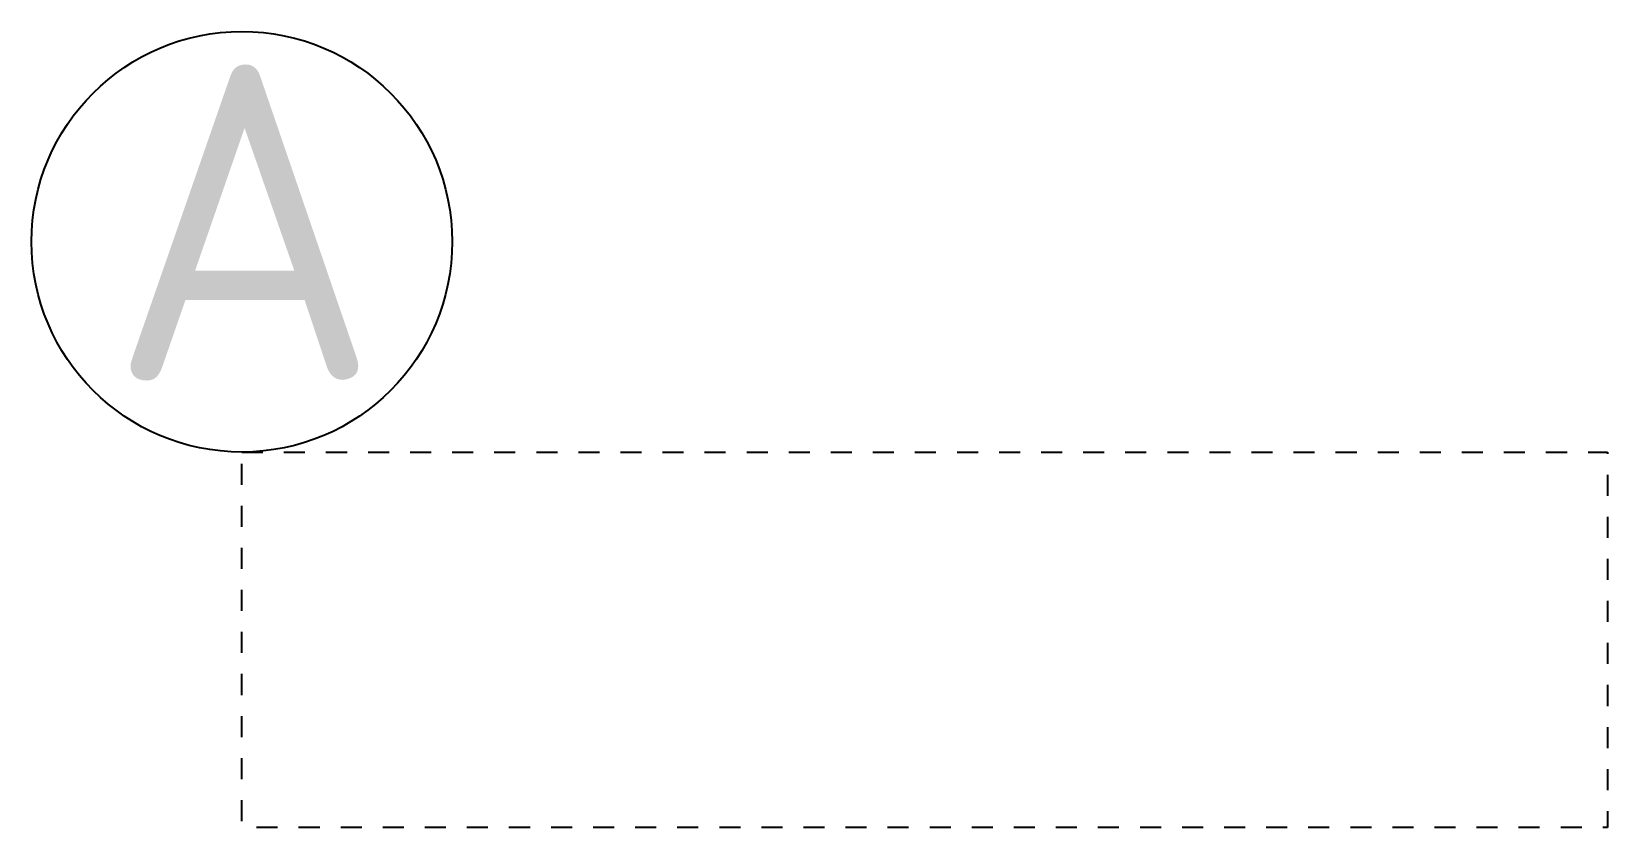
# Model space of a CAD drawing. Extents: x -4.25 to 3.25, y -0.89 to 2.89.
import ezdxf

# ---------------------------------------------------------------- set-up
doc = ezdxf.new("R2010")
doc.units = 0
doc.header["$LTSCALE"] = 0.2
doc.linetypes.add('HIDDENX2', pattern=[0.75, 0.5, -0.25])
doc.styles.add('NLCS-ISO', font='NLCS-ISO.ttf')

msp = doc.modelspace()

# ---------------------------------------------------------------- linework, layer by layer
at = {"linetype": 'HIDDENX2', "flags": 128}
msp.add_lwpolyline([(-3.2462, 0.8926), (3.2462, 0.8926), (3.2462, -0.8926), (-3.2462, -0.8926)], close=True, dxfattribs=at)
msp.add_circle((-3.2462, 1.8926), 1)

# ---------------------------------------------------------------- texts
at = {"style": 'NLCS-ISO'}
msp.add_text('A', height=1.5, dxfattribs=at).set_placement((-3.8778, 1.2359))

doc.saveas('drawing.dxf')
